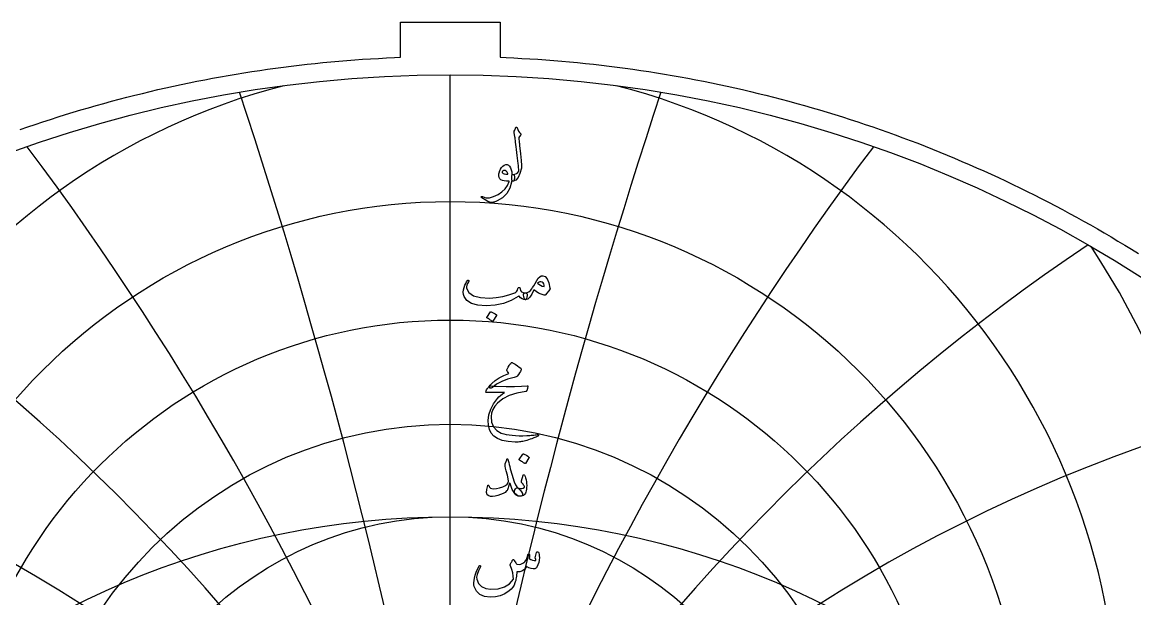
# Model space of a CAD drawing. Header units: millimetres. Extents: x -69 to 69, y -69 to 71.
# Drawn here: x -22.7 to 36.3, y 40.1 to 70.7 of the extents above; entities that cross this region are included whole.
import ezdxf

# ---------------------------------------------------------------- set-up
doc = ezdxf.new("R2010")
doc.units = ezdxf.units.MM
for name, color, linetype in [('CUT_OUTER', 1, 'Continuous'), ('ENGRAVE', 7, 'Continuous'), ('ENGRAVE_FINE', 8, 'Continuous'), ('TEXT', 5, 'Continuous')]:
    doc.layers.add(name, color=color, linetype=linetype)

msp = doc.modelspace()

# ---------------------------------------------------------------- linework, layer by layer
at = {"layer": 'CUT_OUTER'}
msp.add_lwpolyline([(-22.824, 65.0443), (-22.4245, 65.1831), (-22.0241, 65.3194), (-21.6229, 65.4534), (-21.2208, 65.5848), (-20.818, 65.7138), (-20.4144, 65.8403), (-20.01, 65.9643), (-19.6049, 66.0858), (-19.1991, 66.2049), (-18.7925, 66.3214), (-18.3852, 66.4355), (-17.9772, 66.5471), (-17.5685, 66.6561), (-17.1592, 66.7626), (-16.7492, 66.8667), (-16.3386, 66.9682), (-15.9274, 67.0672), (-15.5156, 67.1636), (-15.1032, 67.2576), (-14.6902, 67.349), (-14.2767, 67.4379), (-13.8626, 67.5242), (-13.4481, 67.608), (-13.033, 67.6892), (-12.6174, 67.7679), (-12.2013, 67.8441), (-11.7848, 67.9177), (-11.3679, 67.9887), (-10.9505, 68.0572), (-10.5327, 68.1231), (-10.1145, 68.1864), (-9.6959, 68.2472), (-9.277, 68.3054), (-8.8577, 68.361), (-8.4381, 68.4141), (-8.0181, 68.4646), (-7.5979, 68.5125), (-7.1774, 68.5578), (-6.7566, 68.6006), (-6.3355, 68.6407), (-5.9142, 68.6783), (-5.4927, 68.7133), (-5.071, 68.7457), (-4.6491, 68.7755), (-4.227, 68.8028), (-3.8047, 68.8274), (-3.3824, 68.8495), (-2.9598, 68.8689), (-2.6425, 68.8816), (-2.6425, 70.7445), (2.6425, 70.7445), (2.6425, 68.8816), (2.9598, 68.8689), (3.3824, 68.8495), (3.8047, 68.8274), (4.227, 68.8028), (4.6491, 68.7755), (5.071, 68.7457), (5.4927, 68.7133), (5.9142, 68.6783), (6.3355, 68.6407), (6.7566, 68.6006), (7.1774, 68.5578), (7.5979, 68.5125), (8.0181, 68.4646), (8.4381, 68.4141), (8.8577, 68.361), (9.277, 68.3054), (9.6959, 68.2472), (10.1145, 68.1864), (10.5327, 68.1231), (10.9505, 68.0572), (11.3679, 67.9887), (11.7848, 67.9177), (12.2013, 67.8441), (12.6174, 67.7679), (13.033, 67.6892), (13.4481, 67.608), (13.8626, 67.5242), (14.2767, 67.4379), (14.6902, 67.349), (15.1032, 67.2576), (15.5156, 67.1636), (15.9274, 67.0672), (16.3386, 66.9682), (16.7492, 66.8667), (17.1592, 66.7626), (17.5685, 66.6561), (17.9772, 66.5471), (18.3852, 66.4355), (18.7925, 66.3214), (19.1991, 66.2049), (19.6049, 66.0858), (20.01, 65.9643), (20.4144, 65.8403), (20.818, 65.7138), (21.2208, 65.5848), (21.6229, 65.4534), (22.0241, 65.3194), (22.4245, 65.1831), (22.824, 65.0443), (23.2227, 64.903), (23.6205, 64.7593), (24.0174, 64.6131), (24.4134, 64.4645), (24.8085, 64.3135), (25.2026, 64.1601), (25.5958, 64.0042), (25.9881, 63.846), (26.3793, 63.6853), (26.7696, 63.5223), (27.1589, 63.3568), (27.5471, 63.189), (27.9343, 63.0188), (28.3204, 62.8462), (28.7055, 62.6712), (29.0895, 62.4939), (29.4724, 62.3142), (29.8542, 62.1322), (30.2349, 61.9479), (30.6144, 61.7612), (30.9928, 61.5722), (31.37, 61.3809), (31.7461, 61.1872), (32.1209, 60.9913), (32.4946, 60.793), (32.867, 60.5925), (33.2381, 60.3897), (33.6081, 60.1846), (33.9767, 59.9773), (34.3441, 59.7677), (34.7102, 59.5558), (35.0749, 59.3417), (35.4384, 59.1254), (35.8005, 58.9068), (36.1613, 58.686), (36.5207, 58.4631)], dxfattribs=at)
at = {"layer": 'ENGRAVE'}
msp.add_lwpolyline([(0, -67.95), (0, 67.95)], dxfattribs=at)
for centre, radius in [((0, 0), 67.95), ((0, 30.6103), 30.6103), ((0, 28.6292), 26.2982), ((0, 27.0371), 22.3622), ((0, 0), 44.4794), ((0, 25.7621), 18.7173)]:
    msp.add_circle(centre, radius, dxfattribs=at)
for centre, radius, start, end in [((0, 33.0806), 35.4116, 104.436571, 75.563429), ((0, 36.1828), 40.8577, 146.343028, 33.656972), ((0, 40.1254), 47.1702, 168.076059, 11.923941), ((0, 45.2239), 54.6783, 184.845211, 355.154789)]:
    msp.add_arc(centre, radius, start, end, dxfattribs=at)
at = {"layer": 'ENGRAVE_FINE'}
for centre, radius, start, end in [((-311.8042, -32.3161), 316.6143, 3.256593, 18.285878), ((-311.8042, -32.3161), 316.6143, 3.256593, 18.285878), ((311.8042, -32.3161), 316.6143, 161.714122, 176.743407), ((311.8042, -32.3161), 316.6143, 161.714122, 176.743407), ((-151.0549, -32.3161), 160.7493, 6.558023, 36.869498), ((-151.0549, -32.3161), 160.7493, 6.558023, 36.869498), ((151.0549, -32.3161), 160.7493, 143.130502, 173.441977), ((151.0549, -32.3161), 160.7493, 143.130502, 173.441977), ((-95.2273, -32.3161), 109.959, 9.951474, 56.069558), ((-95.2273, -32.3161), 109.959, 9.951474, 56.069558), ((95.2273, -32.3161), 109.959, 123.930442, 170.048526), ((95.2273, -32.3161), 109.959, 123.930442, 170.048526), ((-65.522, -32.3161), 85.5329, 13.489072, 76.236453), ((-65.522, -32.3161), 85.5329, 13.489072, 76.236453), ((65.522, -32.3161), 85.5329, 103.763547, 166.510928), ((65.522, -32.3161), 85.5329, 103.763547, 166.510928)]:
    msp.add_arc(centre, radius, start, end, dxfattribs=at)
at = {"layer": 'TEXT'}
for points in [[(3.3957, 64.9525), (3.4228, 65.018), (3.4439, 65.07), (3.459, 65.1084), (3.468, 65.1333), (3.475, 65.1491), (3.4841, 65.1604), (3.4951, 65.1672), (3.5082, 65.1695), (3.523, 65.167), (3.5353, 65.1594), (3.5451, 65.1469), (3.5524, 65.1293), (3.5858, 65.0431), (3.6257, 64.9655), (3.6722, 64.8965), (3.7252, 64.8359), (3.74, 64.8166), (3.7443, 64.7947), (3.738, 64.7704), (3.7212, 64.7435), (3.6328, 64.6189), (3.6388, 64.5632), (3.6448, 64.5084), (3.6509, 64.4547), (3.6569, 64.4019), (3.6629, 64.3502), (3.6689, 64.2995), (3.675, 64.2497), (3.681, 64.201), (3.7365, 63.7499), (3.7704, 63.3973), (3.7827, 63.1431), (3.7734, 62.9874), (3.6976, 62.7048), (3.5986, 62.4961), (3.4765, 62.3613), (3.3314, 62.3002), (3.3274, 62.3002), (3.3233, 62.3002), (3.3193, 62.3002), (3.3153, 62.3002), (3.2914, 62.3228), (3.2761, 62.3746), (3.2693, 62.4554), (3.2711, 62.5654), (3.2749, 62.6061), (3.2862, 62.6358), (3.305, 62.6544), (3.3314, 62.6619), (3.4333, 62.6822), (3.5182, 62.7192), (3.5861, 62.7727), (3.6368, 62.8427), (3.6334, 62.9269), (3.6272, 63.0226), (3.6183, 63.1298), (3.6066, 63.2486), (3.5925, 63.3785), (3.576, 63.5188), (3.5573, 63.6698), (3.5363, 63.8313), (3.517, 63.99), (3.4992, 64.1327), (3.4828, 64.2593), (3.468, 64.3698), (3.4552, 64.4642), (3.4449, 64.5426), (3.4371, 64.6049), (3.4318, 64.6511), (3.3917, 64.8801), (3.3904, 64.9027), (3.3907, 64.9223), (3.3924, 64.9389), (3.3957, 64.9525)], [(3.251, 62.256), (3.1568, 61.9252), (2.9988, 61.6482), (2.7771, 61.4249), (2.4915, 61.2554), (2.4516, 61.2382), (2.4121, 61.2228), (2.3732, 61.2091), (2.3348, 61.1971), (2.2971, 61.1872), (2.2604, 61.1796), (2.2248, 61.1742), (2.1901, 61.171), (2.1037, 61.1833), (1.9892, 61.2283), (1.8465, 61.3059), (1.6757, 61.4161), (1.6574, 61.432), (1.6466, 61.4473), (1.6433, 61.4621), (1.6476, 61.4764), (1.6571, 61.4875), (1.6697, 61.4925), (1.6853, 61.4915), (1.7039, 61.4845), (1.8814, 61.4269), (2.0806, 61.4272), (2.3014, 61.4852), (2.5437, 61.601), (2.7417, 61.7354), (2.9054, 61.8933), (3.035, 62.0749), (3.1304, 62.2801), (3.1297, 62.2874), (3.1274, 62.2932), (3.1237, 62.2975), (3.1184, 62.3002), (2.98, 62.3083), (2.8622, 62.3243), (2.765, 62.3484), (2.6884, 62.3806), (2.6291, 62.4303), (2.592, 62.4991), (2.5769, 62.587), (2.5839, 62.694), (2.5862, 62.7082), (2.5889, 62.7227), (2.5922, 62.7374), (2.596, 62.7523), (2.6003, 62.7678), (2.605, 62.784), (2.6103, 62.8009), (2.6161, 62.8186), (2.6633, 62.9334), (2.7206, 63.0286), (2.7879, 63.1042), (2.8652, 63.1602), (2.9443, 63.1908), (3.0169, 63.1903), (3.083, 63.1587), (3.1425, 63.0959), (3.1945, 63.0085), (3.2339, 62.907), (3.2608, 62.7915), (3.2751, 62.6619), (3.283, 62.662), (3.2907, 62.6624), (3.2981, 62.663), (3.3053, 62.6639), (3.3124, 62.6648), (3.3198, 62.6654), (3.3275, 62.6658), (3.3354, 62.6659), (3.3625, 62.6601), (3.3836, 62.6428), (3.3987, 62.6139), (3.4077, 62.5735), (3.4115, 62.529), (3.4107, 62.4841), (3.4055, 62.4386), (3.3957, 62.3927), (3.3829, 62.3522), (3.3685, 62.3233), (3.3527, 62.306), (3.3354, 62.3002), (3.259, 62.3002), (3.2585, 62.2929), (3.257, 62.2831), (3.2545, 62.2708), (3.251, 62.256)], [(3.0581, 62.7061), (3.0159, 62.7797), (2.9697, 62.8317), (2.9195, 62.8621), (2.8652, 62.8709), (2.8328, 62.8623), (2.8039, 62.8488), (2.7786, 62.8302), (2.7567, 62.8066), (2.7497, 62.794), (2.7487, 62.7804), (2.7537, 62.7659), (2.7648, 62.7503), (2.8062, 62.7139), (2.8662, 62.689), (2.9448, 62.6757), (3.042, 62.6739), (3.0521, 62.676), (3.0581, 62.682), (3.0601, 62.692), (3.0581, 62.7061)], [(4.9187, 57.285), (5.0445, 57.2403), (5.1488, 57.1142), (5.2314, 56.9067), (5.2924, 56.6179), (5.2947, 56.597), (5.2934, 56.5787), (5.2887, 56.5629), (5.2804, 56.5496), (5.0594, 56.2723), (5.044, 56.2555), (5.0262, 56.2452), (5.0059, 56.2414), (4.983, 56.2442), (4.8328, 56.2954), (4.6917, 56.3607), (4.5595, 56.4401), (4.4365, 56.5335), (4.3373, 56.3032), (4.2285, 56.1387), (4.1102, 56.04), (3.9824, 56.0071), (3.9681, 56.0123), (3.9532, 56.0282), (3.9379, 56.0545), (3.9221, 56.0915), (3.8977, 56.1829), (3.889, 56.2562), (3.8957, 56.3115), (3.9181, 56.3486), (3.9311, 56.3574), (3.9462, 56.3637), (3.9633, 56.3675), (3.9824, 56.3687), (4.0738, 56.3843), (4.1632, 56.427), (4.2506, 56.4968), (4.336, 56.5938), (4.3734, 56.65), (4.4294, 56.7425), (4.504, 56.8711), (4.5972, 57.0358), (4.6701, 57.1448), (4.7479, 57.2227), (4.8308, 57.2694), (4.9187, 57.285)], [(0.9162, 57.0278), (0.9305, 57.0434), (0.9454, 57.0499), (0.9607, 57.0474), (0.9765, 57.0358), (0.9886, 57.0208), (0.9926, 57.0037), (0.9886, 56.9846), (0.9765, 56.9635), (0.9152, 56.8685), (0.876, 56.7806), (0.859, 56.6998), (0.864, 56.6259), (0.9898, 56.3833), (1.2347, 56.214), (1.5986, 56.1181), (2.0816, 56.0955), (2.44, 56.1219), (2.7838, 56.1769), (3.1131, 56.2605), (3.4278, 56.3728), (3.4833, 56.4057), (3.5293, 56.4561), (3.5657, 56.5242), (3.5926, 56.6099), (3.6016, 56.6342), (3.6167, 56.651), (3.6378, 56.6603), (3.6649, 56.6621), (3.6843, 56.6538), (3.6981, 56.637), (3.7064, 56.6116), (3.7091, 56.5777), (3.728, 56.4938), (3.7804, 56.431), (3.8666, 56.3893), (3.9864, 56.3687), (4.0296, 56.3592), (4.0587, 56.3346), (4.0738, 56.2949), (4.0748, 56.2401), (4.0602, 56.1382), (4.0407, 56.0653), (4.016, 56.0216), (3.9864, 56.0071), (3.8982, 56.0186), (3.8146, 56.0533), (3.7355, 56.1111), (3.6609, 56.1919), (3.6546, 56.1952), (3.6438, 56.1929), (3.6285, 56.1851), (3.6087, 56.1718), (3.2339, 55.9609), (2.825, 55.8102), (2.382, 55.7197), (1.9048, 55.6896), (1.4638, 55.7197), (1.1212, 55.8102), (0.877, 55.9609), (0.7314, 56.1718), (0.6982, 56.2896), (0.6872, 56.4099), (0.6982, 56.5327), (0.7314, 56.6581), (0.7761, 56.7746), (0.8218, 56.8751), (0.8685, 56.9595), (0.9162, 57.0278)], [(4.6294, 56.8912), (4.7047, 56.8284), (4.7901, 56.7766), (4.8856, 56.7359), (4.991, 56.7063), (4.9853, 56.7854), (4.9639, 56.85), (4.927, 56.8999), (4.8745, 56.9354), (4.814, 56.9537), (4.7529, 56.9524), (4.6914, 56.9316), (4.6294, 56.8912)], [(2.1338, 55.3601), (2.1389, 55.3651), (2.1459, 55.3681), (2.1549, 55.3691), (2.166, 55.3681), (2.2441, 55.3365), (2.3177, 55.2978), (2.3868, 55.2521), (2.4513, 55.1993), (2.4576, 55.1913), (2.4604, 55.1833), (2.4596, 55.1752), (2.4553, 55.1672), (2.2665, 54.8618), (2.2594, 54.8545), (2.2504, 54.8527), (2.2393, 54.8565), (2.2263, 54.8658), (2.215, 54.8738), (2.1971, 54.8859), (2.1728, 54.902), (2.1419, 54.9221), (2.104, 54.9462), (2.0585, 54.9743), (2.0055, 55.0065), (1.945, 55.0426), (1.9369, 55.0486), (1.9329, 55.0547), (1.9329, 55.0607), (1.9369, 55.0667)], [(3.3917, 51.8814), (3.0405, 51.7898), (2.7306, 51.6715), (2.4619, 51.5266), (2.2343, 51.355), (2.1994, 51.3286), (2.167, 51.3138), (2.1371, 51.3106), (2.1097, 51.3188), (2.0778, 51.3568), (2.0826, 51.4103), (2.1241, 51.4793), (2.2022, 51.564), (2.3868, 51.7172), (2.599, 51.8553), (2.8389, 51.9784), (3.1063, 52.0864), (3.03, 52.1989), (3.0157, 52.227), (3.0089, 52.2552), (3.0096, 52.2833), (3.0179, 52.3114), (3.0719, 52.4187), (3.1214, 52.5073), (3.1664, 52.5774), (3.2068, 52.6289), (3.2327, 52.6533), (3.258, 52.6661), (3.2829, 52.6673), (3.3073, 52.657), (3.4487, 52.5772), (3.5675, 52.5023), (3.6637, 52.4325), (3.7372, 52.3677), (3.7516, 52.3468), (3.7583, 52.3205), (3.7576, 52.2886), (3.7493, 52.2512), (3.7234, 52.1926), (3.682, 52.1216), (3.625, 52.0379), (3.5524, 51.9417), (3.5333, 51.9274), (3.5002, 51.9126), (3.4529, 51.8973), (3.3917, 51.8814)], [(2.4433, 51.4153), (2.9589, 51.3972), (3.4047, 51.3952), (3.7807, 51.4093), (4.0869, 51.4394), (4.0963, 51.4405), (4.1044, 51.4399), (4.1114, 51.4375), (4.117, 51.4334), (4.1211, 51.4277), (4.1235, 51.4208), (4.1242, 51.4127), (4.123, 51.4032), (4.1151, 51.3666), (4.1075, 51.3329), (4.1, 51.3023), (4.0929, 51.2746), (4.086, 51.25), (4.0793, 51.2284), (4.0729, 51.2098), (4.0668, 51.1943), (4.0537, 51.1694), (4.0386, 51.1511), (4.0216, 51.1393), (4.0025, 51.134), (3.5383, 51.0499), (3.1345, 50.918), (2.7909, 50.7384), (2.5076, 50.5111), (2.3644, 50.3476), (2.2604, 50.1746), (2.1956, 49.992), (2.17, 49.7998), (2.1946, 49.4982), (2.2926, 49.2523), (2.4639, 49.0622), (2.7085, 48.9278), (2.8353, 48.8871), (2.9747, 48.8535), (3.1267, 48.8268), (3.2912, 48.8073), (3.468, 48.7944), (3.6569, 48.7882), (3.8578, 48.7884), (4.0708, 48.7952), (4.1465, 48.7995), (4.221, 48.8042), (4.2942, 48.8095), (4.3662, 48.8153), (4.4364, 48.8216), (4.5043, 48.8284), (4.57, 48.8356), (4.6334, 48.8434), (4.6527, 48.8444), (4.6665, 48.8394), (4.6748, 48.8284), (4.6776, 48.8113), (4.6761, 48.7914), (4.6716, 48.7761), (4.664, 48.7653), (4.6535, 48.759), (4.54, 48.7111), (4.4325, 48.6676), (4.331, 48.6287), (4.2355, 48.5943), (4.1464, 48.5641), (4.0638, 48.538), (3.9877, 48.5159), (3.9181, 48.4978), (3.8527, 48.4845), (3.789, 48.4727), (3.7271, 48.4624), (3.6669, 48.4536), (3.6083, 48.4468), (3.5509, 48.4426), (3.4948, 48.4408), (3.4399, 48.4416), (3.0651, 48.4707), (2.7527, 48.534), (2.5026, 48.6314), (2.3147, 48.7631), (2.1768, 48.9276), (2.0806, 49.1197), (2.0261, 49.3395), (2.0133, 49.5869), (2.0527, 49.8938), (2.1469, 50.1916), (2.2958, 50.4805), (2.4995, 50.7603), (2.5792, 50.8449), (2.6693, 50.926), (2.77, 51.0036), (2.8813, 51.0777), (1.9088, 51.0858), (1.8855, 51.0958), (1.8757, 51.1139), (1.8794, 51.14), (1.8968, 51.1742), (1.9294, 51.2239), (1.959, 51.2686), (1.9857, 51.3083), (2.0093, 51.343), (2.0299, 51.3723), (2.0475, 51.3962), (2.062, 51.4145), (2.0736, 51.4274), (2.0997, 51.4296), (2.17, 51.4284), (2.2845, 51.4236), (2.4433, 51.4153)], [(3.0802, 47.4638), (3.1033, 47.3584), (3.1284, 47.2513), (3.1556, 47.1424), (3.1847, 47.0318), (3.2158, 46.9189), (3.249, 46.8032), (3.2842, 46.6848), (3.3213, 46.5636), (3.3964, 46.3456), (3.465, 46.1819), (3.527, 46.0724), (3.5825, 46.0171), (3.631, 45.9842), (3.68, 45.9377), (3.7295, 45.8777), (3.7794, 45.8041), (3.8267, 45.713), (3.8397, 45.6444), (3.8186, 45.5984), (3.7634, 45.5751), (3.5848, 45.5932), (3.4268, 45.7117), (3.2894, 45.9307), (3.1726, 46.2502), (3.1701, 46.2555), (3.1666, 46.2592), (3.1621, 46.2615), (3.1566, 46.2622), (3.1526, 46.2615), (3.1485, 46.2592), (3.1445, 46.2555), (3.1405, 46.2502), (3.1292, 46.1985), (3.1154, 46.1437), (3.0991, 46.0859), (3.0802, 46.0252), (3.0596, 45.9676), (3.038, 45.9197), (3.0154, 45.8812), (2.9918, 45.8524), (2.9069, 45.7783), (2.8009, 45.7127), (2.6738, 45.6557), (2.5257, 45.6072), (2.375, 45.5713), (2.2444, 45.556), (2.1338, 45.5613), (2.0434, 45.5871), (1.9661, 45.6519), (1.9309, 45.766), (1.9379, 45.9292), (1.9872, 46.1417), (1.9919, 46.1487), (1.9982, 46.1537), (2.006, 46.1568), (2.0153, 46.1578), (2.0264, 46.1565), (2.0354, 46.1527), (2.0424, 46.1465), (2.0475, 46.1377), (2.0665, 46.0932), (2.0876, 46.0563), (2.1107, 46.0269), (2.1359, 46.0051), (2.2142, 45.9759), (2.3207, 45.9689), (2.4553, 45.984), (2.6181, 46.0211), (2.7916, 46.0769), (2.9265, 46.1397), (3.0227, 46.2095), (3.0802, 46.2864), (3.0898, 46.3642), (3.0742, 46.4973), (3.0335, 46.6857), (2.9677, 46.9293), (2.9361, 47.0577), (2.9175, 47.1614), (2.9119, 47.2405), (2.9195, 47.295), (2.9958, 47.512), (3.0041, 47.5349), (3.0129, 47.5512), (3.0222, 47.561), (3.032, 47.5643), (3.0441, 47.558), (3.0561, 47.5391), (3.0682, 47.5077), (3.0802, 47.4638)], [(3.8558, 47.8094), (3.8608, 47.8144), (3.8679, 47.8174), (3.8769, 47.8184), (3.8879, 47.8174), (3.9661, 47.7858), (4.0396, 47.7471), (4.1087, 47.7014), (4.1733, 47.6486), (4.1795, 47.6406), (4.1823, 47.6326), (4.1816, 47.6245), (4.1773, 47.6165), (3.9884, 47.3111), (3.9814, 47.3038), (3.9723, 47.302), (3.9613, 47.3058), (3.9482, 47.3151), (3.9369, 47.3231), (3.9191, 47.3352), (3.8947, 47.3513), (3.8638, 47.3714), (3.8259, 47.3955), (3.7804, 47.4236), (3.7275, 47.4558), (3.6669, 47.4919), (3.6589, 47.4979), (3.6549, 47.504), (3.6549, 47.51), (3.6589, 47.516)], [(3.892, 46.1658), (3.8684, 46.2052), (3.8458, 46.2391), (3.8242, 46.2675), (3.8036, 46.2904), (3.7887, 46.31), (3.7804, 46.3326), (3.7787, 46.3582), (3.7835, 46.3868), (3.8679, 46.6922), (3.8797, 46.7189), (3.895, 46.7264), (3.9138, 46.7148), (3.9362, 46.6842), (3.9698, 46.6191), (3.9985, 46.5405), (4.0221, 46.4484), (4.0407, 46.3426), (4.0515, 46.2411), (4.0557, 46.1417), (4.0535, 46.0442), (4.0447, 45.9488), (4.0304, 45.8657), (4.0115, 45.7931), (3.9882, 45.731), (3.9603, 45.6796), (3.9259, 45.6414), (3.8789, 45.6112), (3.8194, 45.5891), (3.7473, 45.5751), (3.6735, 45.5723), (3.6046, 45.5841), (3.5408, 45.6105), (3.4821, 45.6514), (3.4366, 45.7034), (3.4128, 45.7629), (3.4105, 45.83), (3.4298, 45.9046), (3.4607, 45.9656), (3.4971, 46.0041), (3.5391, 46.0199), (3.5866, 46.0131), (3.6961, 45.9867), (3.7915, 45.984), (3.8729, 46.0048), (3.9402, 46.0493), (3.9417, 46.0611), (3.9342, 46.0844), (3.9176, 46.1193), (3.892, 46.1658)], [(4.5852, 42.5878), (4.5922, 42.6054), (4.6012, 42.6179), (4.6123, 42.6254), (4.6253, 42.628), (4.6422, 42.6259), (4.6565, 42.6199), (4.6683, 42.6099), (4.6776, 42.5958), (4.7004, 42.5456), (4.7168, 42.4833), (4.7266, 42.4089), (4.7298, 42.3225), (4.721, 42.1814), (4.6947, 42.0473), (4.6507, 41.9202), (4.5892, 41.8001), (4.5681, 41.7713), (4.545, 41.7489), (4.5199, 41.7331), (4.4927, 41.7238), (4.3945, 41.7175), (4.2888, 41.7348), (4.1755, 41.7758), (4.0547, 41.8403), (3.953, 41.7009), (3.8327, 41.6082), (3.6938, 41.5623), (3.5363, 41.563), (3.5312, 41.4783), (3.5238, 41.3968), (3.5141, 41.3185), (3.5022, 41.2436), (3.488, 41.1714), (3.4715, 41.1014), (3.4528, 41.0337), (3.4318, 40.9683), (3.3831, 40.8503), (3.3173, 40.7412), (3.2344, 40.6413), (3.1345, 40.5504), (2.9006, 40.3946), (2.6532, 40.2851), (2.3923, 40.2218), (2.1178, 40.2048), (1.8086, 40.2467), (1.5642, 40.3565), (1.3846, 40.534), (1.2699, 40.7794), (1.2543, 40.8678), (1.2518, 40.9723), (1.2623, 41.0929), (1.2859, 41.2295), (1.3239, 41.3792), (1.3774, 41.5349), (1.4464, 41.6967), (1.5311, 41.8644), (1.5378, 41.875), (1.5461, 41.8825), (1.5559, 41.887), (1.5672, 41.8885), (1.5785, 41.8875), (1.5883, 41.8845), (1.5966, 41.8795), (1.6034, 41.8725), (1.6079, 41.8622), (1.6094, 41.8514), (1.6079, 41.8401), (1.6034, 41.8283), (1.4959, 41.605), (1.4266, 41.4214), (1.3954, 41.2775), (1.4025, 41.1732), (1.5039, 40.9434), (1.6637, 40.7764), (1.8817, 40.6722), (2.158, 40.6307), (2.5442, 40.6554), (2.8713, 40.7533), (3.139, 40.9246), (3.3475, 41.1692), (3.3467, 41.3305), (3.3203, 41.5008), (3.2683, 41.6801), (3.1907, 41.8684), (3.1809, 41.8875), (3.1757, 41.9046), (3.1749, 41.9197), (3.1787, 41.9327), (3.2003, 41.9776), (3.2209, 42.0196), (3.2405, 42.059), (3.259, 42.0955), (3.2766, 42.1288), (3.2932, 42.1583), (3.3088, 42.184), (3.3233, 42.206), (3.3316, 42.2153), (3.3404, 42.2191), (3.3497, 42.2173), (3.3595, 42.21), (3.3645, 42.2045), (3.3716, 42.196), (3.3806, 42.1844), (3.3917, 42.1698), (3.4042, 42.1523), (3.4178, 42.1317), (3.4323, 42.1081), (3.4479, 42.0814), (3.4796, 42.0302), (3.5062, 41.993), (3.5278, 41.9699), (3.5444, 41.9609), (3.6488, 41.9521), (3.7533, 41.9699), (3.8578, 42.0144), (3.9623, 42.0855), (4.0002, 42.1327), (4.0376, 42.21), (4.0746, 42.3175), (4.111, 42.4552), (4.1145, 42.4682), (4.121, 42.4793), (4.1306, 42.4883), (4.1431, 42.4953), (4.1549, 42.4999), (4.1662, 42.5014), (4.177, 42.4999), (4.1873, 42.4953), (4.2026, 42.4702), (4.2084, 42.423), (4.2047, 42.3537), (4.1913, 42.2623), (4.2725, 42.2125), (4.3591, 42.1799), (4.4513, 42.1643), (4.549, 42.1658), (4.5477, 42.1952), (4.544, 42.2191), (4.5377, 42.2374), (4.5289, 42.2502), (4.5189, 42.2623), (4.5128, 42.2743), (4.5108, 42.2864), (4.5128, 42.2984)]]:
    msp.add_lwpolyline(points, close=True, dxfattribs=at)

doc.saveas('drawing.dxf')
